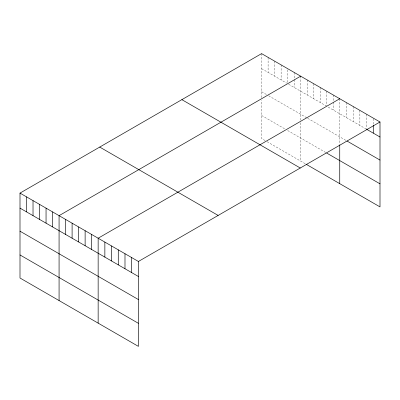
<?xml version="1.0" encoding="UTF-8"?>
<svg xmlns="http://www.w3.org/2000/svg" width="400" height="400" viewBox="0 0 400 400"><rect width="100%" height="100%" fill="white"/><g stroke="black" fill="none" stroke-linecap="round" stroke-linejoin="round"><path stroke-width="0.3" stroke-dasharray="2 1.5" d="M261.59 68.645L286.64 83.11M288.64 84.265L326.215 105.955M328.22 107.115L366.065 128.965M261.59 91.71L267.6 95.18M268.605 95.76L307.18 118.03M307.68 118.32L346.45 140.705M261.59 115.47L285.135 129.065M287.64 130.51L325.715 152.495M265.095 140.56L261.59 138.535L261.59 100.24M267.1 141.715L306.175 164.275M373.29 118.71L373.29 124.72M366.58 114.235L366.58 128.66M359.87 110.365L359.87 125.39M353.16 106.49L353.16 121.515M346.45 102.615L346.45 117.64M339.74 98.74L339.74 144.14M333.23 94.98L333.23 101.59M333.23 102.195L333.23 110.005M326.715 91.22L326.715 105.645M320.205 87.46L320.205 102.485M313.69 83.7L313.69 98.725M307.18 79.94L307.18 94.965M300.665 76.18L300.665 120.36M300.665 122.8L300.665 161.095M294.155 72.42L294.155 79.03M294.155 79.635L294.155 87.445M287.64 69.865L287.64 82.485M281.13 64.9L281.13 79.925M274.615 61.14L274.615 76.165M268.105 57.38L268.105 72.405M261.59 53.62L261.59 97.8"/><path stroke-width="0.6" d="M20 193.1L138.41 261.465L138.41 346.38L20 278.015L20 193.1L261.59 53.62L380 121.985L380 206.9L306.175 164.275M300.665 76.18L59.075 215.66L59.075 300.575M339.74 98.74L98.15 238.22L98.15 323.135M138.41 261.465L380 121.985M366.58 129.26L380 137.01M346.965 141L380 160.075M326.715 153.07L380 183.835M181.865 99.65L300.275 168.015M99.725 147.075L218.135 215.435M20 208.125L138.41 276.49M20 231.19L138.41 299.555M20 254.95L138.41 323.315M373.29 125.325L373.29 133.135M339.74 144.75L339.74 183.655M131.7 257.59L131.7 272.615M124.99 253.72L124.99 268.74M118.28 249.845L118.28 264.87M111.57 245.97L111.57 260.995M104.86 242.095L104.86 257.12M91.64 234.46L91.64 249.485M85.125 230.7L85.125 245.725M78.615 226.94L78.615 241.965M72.1 223.18L72.1 238.205M65.59 219.42L65.59 234.445M52.565 211.9L52.565 226.925M46.05 208.14L46.05 223.165M39.54 204.38L39.54 219.405M33.025 200.62L33.025 215.645M26.515 196.86L26.515 211.885"/></g></svg>
